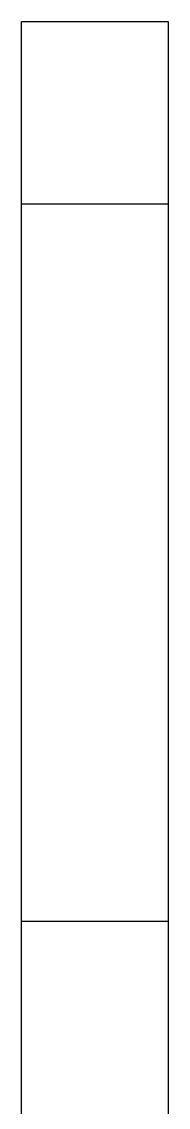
# Model space of a CAD drawing. Header units: millimetres. Extents: x 0 to 432, y 0 to 279.
# Drawn here: x 302.51 to 307.51, y 139.7 to 176.59 of the extents above; entities that cross this region are included whole.
import ezdxf

# ---------------------------------------------------------------- set-up
doc = ezdxf.new("R2010")
doc.units = ezdxf.units.MM
doc.header["$LTSCALE"] = 23.749
doc.layers.get('0').update_dxf_attribs({"linetype": 'CONTINUOUS'})

msp = doc.modelspace()

# ---------------------------------------------------------------- linework, layer by layer
at = {"color": 3, "linetype": 'CONTINUOUS'}
for p, q in [((302.513, 131.096), (302.513, 176.588)), ((307.513, 176.588), (302.513, 176.588)), ((307.513, 131.096), (307.513, 176.588)), ((307.513, 170.388), (302.513, 170.388)), ((307.513, 146.013), (302.513, 146.013))]:
    msp.add_line(p, q, dxfattribs=at)

doc.saveas('drawing.dxf')
